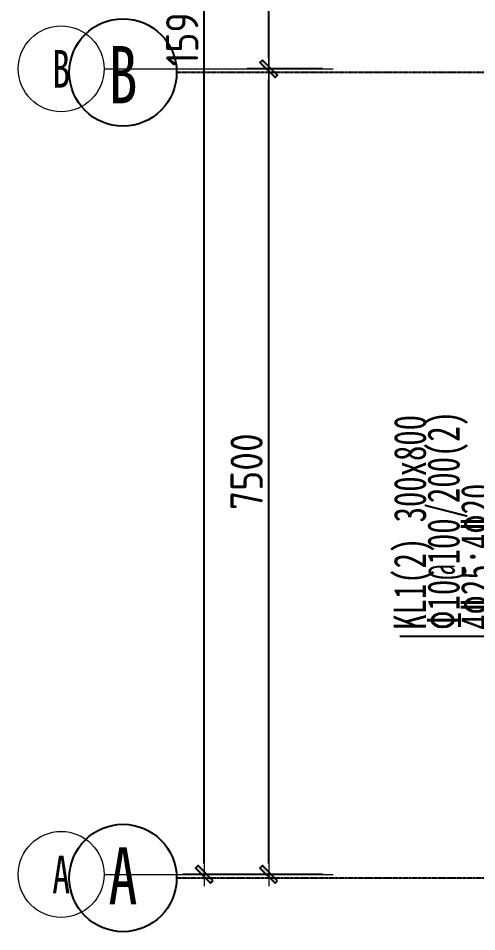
# Model space of a CAD drawing. Header units: millimetres. Extents: x 33621 to 401573, y -91663 to 133135.
# Drawn here: x 33621 to 37892, y 41911 to 50416 of the extents above; entities that cross this region are included whole.
import ezdxf
from ezdxf.enums import TextEntityAlignment as Align

# ---------------------------------------------------------------- set-up
doc = ezdxf.new("R2010")
doc.units = ezdxf.units.MM
doc.header["$LTSCALE"] = 10
doc.linetypes.add('CENTER2', pattern=[1.125, 0.75, -0.125, 0.125, -0.125])
doc.layers.get('0').update_dxf_attribs({"color": 253})
doc.layers.get('Defpoints').update_dxf_attribs({"color": 250})
doc.layers.add('0a', color=253, linetype='Continuous', plot=False)
doc.layers.add('AXIS【轴号】', color=253, linetype='Continuous', lineweight=0)
for name, color, linetype in [('Dim【尺寸标注】', 253, 'Continuous'), ('GRID', 253, 'CENTER2'), ('PUB_DIM', 253, 'Continuous'), ('梁集中标注', 253, 'Continuous')]:
    doc.layers.add(name, color=color, linetype=linetype)
doc.styles.add('BZHZ1', font='', dxfattribs={"width": 0.8})
doc.styles.add('CCD_DIM', font='ARCHS.SHX')
doc.styles.add('宋体', font='', dxfattribs={"width": 0.7})
doc.styles.get('BZHZ1').set_extended_font_data('仿宋_GB2312')
doc.styles.get('宋体').set_extended_font_data('SimSun')
doc.dimstyles.new('ZL_1：100', dxfattribs={"dimtxt": 3, "dimasz": 1, "dimexe": 2, "dimexo": 2, "dimgap": 0.6, "dimtad": 1, "dimdec": 0, "dimrnd": 5, "dimdsep": 46, "dimtxsty": 'CCD_DIM', "dimblk": 'WS-cj', "dimblk1": 'WS-cj', "dimblk2": 'WS-cj', "dimcen": 1, "dimclrd": 44, "dimclre": 44, "dimclrt": 2, "dimadec": 0, "dimazin": 2, "dimtfac": 1, "dimtdec": 0, "dimtix": 1, "dimtmove": 2, "dimatfit": 3, "dimldrblk": 'hl_arrow2', "dimfxl": 5, "dimfxlon": 1, "dimarcsym": 0})

# ---------------------------------------------------------------- blocks, each defined once
blk = doc.blocks.new('海龙0425175846')
at = {"layer": 'GRID', "ltscale": 0.01}
for p, q in [((497.5576041978784, 153.0196669594152), (-487.5576041978783, 153.0196669594152)), ((497.5576041978784, 78.01966695938609), (-487.5576041978783, 78.01966695941519))]:
    blk.add_line(p, q, dxfattribs=at)
at = {"layer": 'GRID', "color": 3, "linetype": 'Continuous'}
for centre in [(-492.5576041978784, 153.0196669594152), (-492.5576041978784, 78.01966695941519)]:
    blk.add_circle(centre, 4.999999999999987, dxfattribs=at)
at = {"layer": '梁集中标注'}
blk.add_line((-450.1465794146061, 100.5196669594152), (-466.7551414025947, 100.5196669594152), dxfattribs=at)
at = {"layer": 'GRID', "color": 3, "linetype": 'Continuous', "style": 'BZHZ1', "width": 0.75}
for s, p in [('B', (-492.5576041978784, 152.8167155394912)), ('A', (-492.5576041978784, 78.22261837933911))]:
    blk.add_text(s, height=5.333333333333329, dxfattribs=at).set_placement(p, align=Align.MIDDLE)
at = {"layer": '梁集中标注', "width": 0.7}
for s, rotation, p in [('KL1(2) 300x800', 90.00000455820641, (-464.3301412118598, 101.1321623817784)), ('%%13110@100/200(2)', 90.0000049171202, (-461.2051412118598, 101.1321623817784)), ('4%%13225;4%%13220', 90.00000421550737, (-458.0801412118598, 101.132170011173))]:
    blk.add_text(s, height=3, rotation=rotation, dxfattribs=at).set_placement(p)
blk = doc.blocks.new('hl_Axis-A1')
at = {"color": 150, "ltscale": 2}
blk.add_line((21.33332703648462, -1.279e-13), (-6.29684871e-06, -1.279e-13), dxfattribs=at)
at = {"color": 150}
blk.add_circle((25.33332703648462, -1.279e-13), 4, dxfattribs=at)
at = {"color": 50, "style": '宋体', "width": 0.7}
blk.add_attdef('轴号', text='', height=3.5, dxfattribs=at).set_placement((25.33332703648462, -1.279e-13), align=Align.MIDDLE_CENTER)
blk = doc.blocks.new('WS-cj')
blk.add_hatch(color=2).paths.add_polyline_path([(0.5879038905250127, 0.8177135944101792), (-0.8177135944101792, -0.5879038905250127), (-0.587903890524558, -0.8177135944106338), (0.8177135944106338, 0.5879038905247853)])
at = {"color": 2, "linetype": 'ByBlock', "lineweight": 0}
for p, q in [((-1.099999999999909, 0), (0, 0)), ((0, 0), (1.099999999999909, 0))]:
    blk.add_line(p, q, dxfattribs=at)
at = {"color": 2}
blk.add_lwpolyline([(0.5879038905250127, 0.8177135944101792), (-0.8177135944101792, -0.5879038905250127), (-0.587903890524558, -0.8177135944106338), (0.8177135944106338, 0.5879038905247853)], close=True, dxfattribs=at)
blk = doc.blocks.new('*D253')
at = {"layer": 'Defpoints', "color": 0, "transparency": 16777216}
for p in [(-47204.36215894603, -8800.000000000025), (-46604.36215894601, -8800.000000000025), (-46604.36215894601, -16299.99999999723)]:
    blk.add_point(p, dxfattribs=at)
at = {"layer": 'Dim【尺寸标注】', "color": 44, "lineweight": -2, "transparency": 16777216}
for p, q in [((-46704.36215894604, -8800.000000000025), (-47404.36215894604, -8800.000000000025)), ((-47204.36215894603, -16199.99999999723), (-47204.36215894603, -8900.000000000025)), ((-46704.36215894604, -16299.99999999723), (-47404.36215894604, -16299.99999999723))]:
    blk.add_line(p, q, dxfattribs=at)
at = {"layer": 'Dim【尺寸标注】', "color": 44, "lineweight": -2, "transparency": 16777216, "xscale": 100, "yscale": 100, "zscale": 100}
for p, rotation in [((-47204.36215894603, -8800.000000000025), 90), ((-47204.36215894603, -16299.99999999723), 270)]:
    blk.add_blockref('WS-cj', p, dxfattribs=dict(at, rotation=rotation))
at = {"layer": 'Dim【尺寸标注】', "color": 2, "transparency": 16777216, "insert": (-47410.61215894603, -12549.99999999861), "char_height": 300, "attachment_point": 5, "rotation": 90, "style": 'CCD_DIM'}
blk.add_mtext('7500', dxfattribs=at)
blk = doc.blocks.new('hl_arrow2')
at = {"color": 2}
blk.add_line((-0.221303783804, 2.183e-12), (-1, 5.72e-13), dxfattribs=at)
blk.add_lwpolyline([(-0.221303783804, 0), (-0.861040435366, -0.688592459968), (-0.653754463034, -0.862470062348), (0, 0), (-0.653754463034, 0.862470062348), (-0.861040435366, 0.688592459968)], close=True, dxfattribs=at)
blk = doc.blocks.new('*D254')
at = {"layer": 'Defpoints', "color": 0, "transparency": 16777216}
for p in [(-47204.36215894603, -400.0000000000221), (-46604.36215894601, -400.000000000022), (-46604.36215894601, -8800.000000000025)]:
    blk.add_point(p, dxfattribs=at)
at = {"layer": 'Dim【尺寸标注】', "color": 44, "lineweight": -2, "transparency": 16777216}
for p, q in [((-46704.36215894604, -400.000000000022), (-47404.36215894604, -400.0000000000222)), ((-47204.36215894603, -8700.000000000025), (-47204.36215894603, -500.0000000000221)), ((-46704.36215894604, -8800.000000000025), (-47404.36215894604, -8800.000000000025))]:
    blk.add_line(p, q, dxfattribs=at)
at = {"layer": 'Dim【尺寸标注】', "color": 44, "lineweight": -2, "transparency": 16777216, "xscale": 100, "yscale": 100, "zscale": 100}
for p, rotation in [((-47204.36215894603, -400.0000000000221), 90), ((-47204.36215894603, -8800.000000000025), 270)]:
    blk.add_blockref('WS-cj', p, dxfattribs=dict(at, rotation=rotation))
at = {"layer": 'Dim【尺寸标注】', "color": 2, "transparency": 16777216, "insert": (-47416.86215894603, -4600.000000000009), "char_height": 300, "attachment_point": 5, "rotation": 90, "style": 'CCD_DIM'}
blk.add_mtext('8400', dxfattribs=at)
blk = doc.blocks.new('*D256')
at = {"layer": 'Defpoints', "color": 0, "transparency": 16777216}
for p in [(-47804.36215894603, -400.0000000000222), (-46604.36215894601, -400.000000000022), (-46604.36215894601, -16299.99999999723)]:
    blk.add_point(p, dxfattribs=at)
at = {"layer": 'Dim【尺寸标注】', "color": 44, "lineweight": -2, "transparency": 16777216}
for p, q in [((-47304.36215894603, -400.0000000000222), (-48004.36215894603, -400.0000000000222)), ((-47804.36215894603, -16199.99999999723), (-47804.36215894603, -500.0000000000222)), ((-47304.36215894603, -16299.99999999723), (-48004.36215894603, -16299.99999999723))]:
    blk.add_line(p, q, dxfattribs=at)
at = {"layer": 'Dim【尺寸标注】', "color": 44, "lineweight": -2, "transparency": 16777216, "xscale": 100, "yscale": 100, "zscale": 100}
for p, rotation in [((-47804.36215894603, -400.0000000000222), 90), ((-47804.36215894603, -16299.99999999723), 270)]:
    blk.add_blockref('WS-cj', p, dxfattribs=dict(at, rotation=rotation))
at = {"layer": 'Dim【尺寸标注】', "color": 2, "transparency": 16777216, "insert": (-48010.61215894602, -8349.999999998612), "char_height": 300, "attachment_point": 5, "rotation": 90, "style": 'CCD_DIM'}
blk.add_mtext('15900', dxfattribs=at)
blk = doc.blocks.new('ZL_061117299')
at = {"layer": 'AXIS【轴号】'}
ref = blk.add_blockref('hl_Axis-A1', (-46604.362158946, -8800.000000000018), dxfattribs=dict(at, xscale=100, yscale=100, zscale=100, rotation=179.9999999999999))
ref.add_attrib('轴号', 'B', dxfattribs={"layer": '0', "color": 2, "height": 350, "style": '宋体', "width": 0.7}).set_placement((-49137.69486259446, -8800), align=Align.MIDDLE_CENTER)
ref = blk.add_blockref('hl_Axis-A1', (-46604.362158946, -16299.99999999722), dxfattribs=dict(at, xscale=100, yscale=100, zscale=100, rotation=179.9999999999999))
ref.add_attrib('轴号', 'A', dxfattribs={"layer": '0', "color": 2, "height": 350, "style": '宋体', "width": 0.7}).set_placement((-49137.69486259446, -16299.99999999721), align=Align.MIDDLE_CENTER)
at = {"layer": 'Dim【尺寸标注】'}
for p1, p2, distance, picture, middle in [((-46604.362158946, -16299.99999999722), (-46604.362158946, -400.0000000000218), 1200.000000000029, '*D256', (-48010.61215894602, -8349.999999998612)), ((-46604.362158946, -8800.000000000022), (-46604.362158946, -400.0000000000218), 600.0000000000291, '*D254', (-47416.86215894603, -4600.000000000009)), ((-46604.362158946, -16299.99999999722), (-46604.362158946, -8800.000000000022), 600.0000000000291, '*D253', (-47410.61215894603, -12549.99999999861))]:
    dim = blk.add_aligned_dim(p1=p1, p2=p2, distance=distance, dimstyle='ZL_1：100', dxfattribs=at)
    dim.commit()
    dim.dimension.update_dxf_attribs({"geometry": picture, "text_midpoint": middle})

msp = doc.modelspace()

# ---------------------------------------------------------------- block references
at = {"layer": '0a', "xscale": 100, "yscale": 100, "zscale": 100}
msp.add_blockref('海龙0425175846', (83852.2723985778, 34609.43647267761), dxfattribs=at)
at = {"layer": 'PUB_DIM'}
msp.add_blockref('ZL_061117299', (83158.81710157418, 58745.26464097296), dxfattribs=at)

doc.saveas('drawing.dxf')
